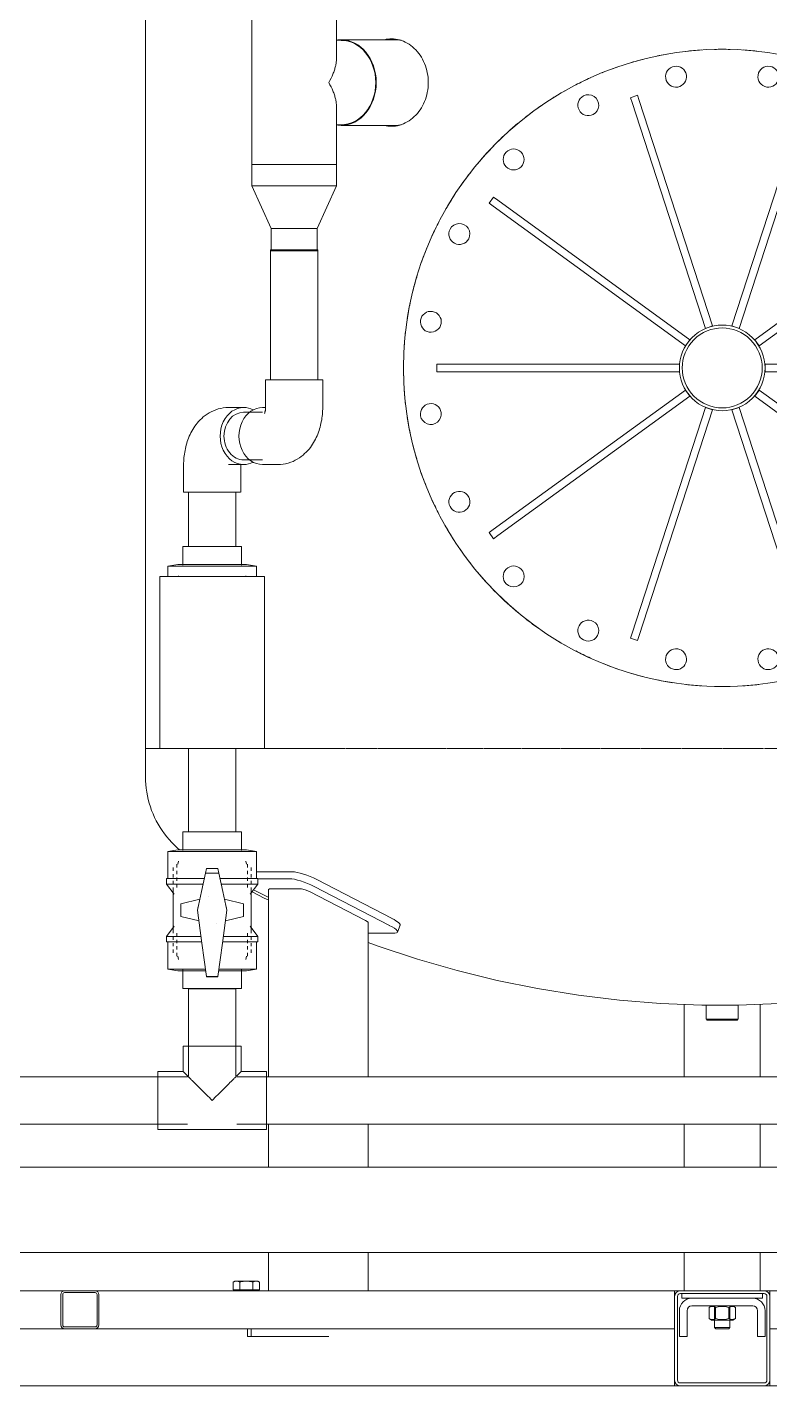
# Model space of a CAD drawing. Header units: millimetres. Extents: x -4001 to 3774, y -595 to 3523.
# Drawn here: x -14 to 767, y 0 to 1428 of the extents above; entities that cross this region are included whole.
import ezdxf

# ---------------------------------------------------------------- set-up
doc = ezdxf.new("R2010")
doc.units = ezdxf.units.MM
for name, color, linetype, lineweight in [('A-_FLORLEVL_E', 7, 'Continuous', 9), ('A_--------_E-', 8, 'Continuous', 9), ('M-_EQPT----_E', 7, 'Continuous', 9), ('M-_WATR----_E', 5, 'Continuous', 9), ('S-_STRL----_A', 7, 'Continuous', 9)]:
    doc.layers.add(name, color=color, linetype=linetype, lineweight=lineweight)

# ---------------------------------------------------------------- blocks, each defined once
blk = doc.blocks.new('PNS-0100 MAIN FRAME - ASY PNS-0100 MAIN FRAME_iam-651195-Разрез 3')
at = {"layer": 'A_--------_E-'}
for p, q in [((25.8, 100), (-583.2, 100)), ((666.8, 100), (57.8, 100)), ((672.8, 100), (666.8, 100)), ((666.8, 100), (666.8, 96)), ((766.8, 100), (760.8, 100)), ((1425.8, 100), (766.8, 100)), ((766.8, 100), (766.8, 96)), ((666.8, 94), (666.8, 96)), ((766.8, 94), (766.8, 96)), ((-583.2, 60), (25.8, 60)), ((57.8, 60), (666.8, 60)), ((766.8, 60), (1425.8, 60)), ((-583.2, 0), (666.8, 0)), ((666.8, 0), (666.8, 6)), ((666.8, 0), (672.8, 0)), ((760.8, 0), (766.8, 0)), ((766.8, 0), (766.8, 6))]:
    blk.add_line(p, q, dxfattribs=at)
at = {"layer": 'S-_STRL----_A'}
for p, q in [((57.8, 100), (25.8, 100)), ((760.8, 100), (672.8, 100)), ((21.8, 96), (21.8, 64)), ((23.8, 64), (23.8, 96)), ((25.8, 98), (57.8, 98)), ((59.8, 96), (59.8, 64)), ((61.8, 64), (61.8, 96)), ((666.8, 94), (666.8, 6)), ((669.8, 6), (669.8, 94)), ((672.8, 97), (760.8, 97)), ((763.8, 94), (763.8, 6)), ((766.8, 6), (766.8, 94)), ((57.8, 62), (25.8, 62)), ((25.8, 60), (57.8, 60)), ((760.8, 3), (672.8, 3)), ((672.8, 0), (760.8, 0))]:
    blk.add_line(p, q, dxfattribs=at)
for centre, radius, start, end in [((25.8, 96), 4, 90, 180), ((57.8, 96), 4, 360, 90), ((672.8, 94), 6, 90, 180), ((760.8, 94), 6, 360, 90), ((25.8, 96), 2, 90, 180), ((57.8, 96), 2, 360, 90), ((672.8, 94), 3, 90, 180), ((760.8, 94), 3, 0, 90), ((25.8, 64), 4, 180, 270), ((25.8, 64), 2, 180, 270), ((57.8, 64), 2, 270, 0), ((57.8, 64), 4, 270, 0), ((672.8, 6), 6, 180, 270), ((672.8, 6), 3, 180, 270), ((760.8, 6), 3, 270, 0), ((760.8, 6), 6, 270, 360)]:
    blk.add_arc(centre, radius, start, end, dxfattribs=at)
blk = doc.blocks.new('PNS-0100 MAIN FRAME - Standard-550811-Разрез 3')
blk.add_blockref('PNS-0100 MAIN FRAME - ASY PNS-0100 MAIN FRAME_iam-651195-Разрез 3', (0, 0))
blk = doc.blocks.new('COMER_EL50_U-PVC отвод 90 - DN16-DN315 _Grey_-936263-Разрез 3')
at = {"layer": 'M-_WATR----_E', "color": 40, "lineweight": 20}
for p, q in [((214, 1028.5), (198.1, 1028.5)), ((150.8, 967.7), (150.8, 939.5)), ((198.1, 968.5), (214, 968.5)), ((210.8, 939.5), (210.8, 967.7))]:
    blk.add_line(p, q, dxfattribs=at)
at = {"layer": 'M-_WATR----_E', "color": 40, "lineweight": 20, "flags": 128}
for points in [[(198.1, 1028.5), (195.3, 1028.4), (192.5, 1028.1), (189.8, 1027.6), (187.1, 1027), (184.5, 1026.1), (182.1, 1025.1), (179.7, 1024), (177.5, 1022.8), (175.4, 1021.5), (173.4, 1020.1), (171.5, 1018.6), (169.8, 1017), (168.1, 1015.5), (166.6, 1013.8), (165.2, 1012.2), (163.9, 1010.5), (162.6, 1008.8), (161.5, 1007.1), (160.4, 1005.3), (159.4, 1003.6), (158.4, 1001.8), (157.6, 1000), (156.8, 998.2), (156, 996.4), (155.3, 994.5), (154.7, 992.7), (154.1, 990.9), (153.6, 989), (153.1, 987.2), (152.7, 985.3), (152.3, 983.4), (152, 981.5), (151.7, 979.6), (151.4, 977.7), (151.2, 975.8), (151, 973.9), (150.9, 972), (150.8, 970.1), (150.8, 968.2), (150.8, 967.7)], [(210.8, 968.4), (210.8, 967.8), (210.8, 967.7)]]:
    blk.add_lwpolyline(points, dxfattribs=at)
at = {"layer": 'M-_WATR----_E', "color": 40, "lineweight": 20}
for centre, major_axis, ratio, start_param, end_param in [((214, 998.5), (0, 30), 0.826606, 6.283164, 9.424757), ((214, 998.5), (0, 30), 0.826606, 5.869323, 6.283164), ((214, 998.5), (0, 30), 0.826606, 3.141572, 3.555456), ((180.8, 939.5), (-30, 0), 0.000012, 4.114643, 6.283185), ((180.8, 939.5), (-30, 0), 0.000012, 3.067445, 4.114643)]:
    blk.add_ellipse(centre, major_axis=major_axis, ratio=ratio, start_param=start_param, end_param=end_param, dxfattribs=at)
blk = doc.blocks.new('COMER_industrial series - BVI10050-936264-Разрез 3')
at = {"layer": 'M-_WATR----_E', "color": 40, "lineweight": 20}
for p, q in [((150, 582.4), (150, 562.7)), ((211.6, 562.7), (211.6, 582.4)), ((144.8, 563.6), (134.2, 561.8)), ((134.2, 561.8), (134.2, 533.3)), ((227.5, 561.8), (216.8, 563.6)), ((227.5, 533.3), (227.5, 561.8)), ((139.8, 544.9), (139.8, 541.4)), ((143.6, 548.4), (143.6, 544.9)), ((145.6, 551.7), (144.8, 548.4)), ((173.8, 539), (174.8, 543.8)), ((186.8, 543.8), (174.8, 543.8)), ((186.8, 543.8), (187.9, 539)), ((216.8, 548.4), (216.1, 551.7)), ((218.1, 544.9), (218.1, 548.4)), ((221.8, 541.4), (221.8, 544.9)), ((132.8, 533.3), (132.8, 527.5)), ((139.8, 537.9), (139.8, 534.5)), ((139.8, 531), (139.8, 527.5)), ((143.6, 541.4), (143.6, 537.9)), ((143.6, 534.5), (143.6, 531)), ((173.8, 539), (187.9, 539)), ((218.1, 537.9), (218.1, 541.4)), ((218.1, 531), (218.1, 534.5)), ((221.8, 534.5), (221.8, 537.9)), ((221.8, 527.5), (221.8, 531)), ((228.8, 527.5), (228.8, 533.3)), ((132.8, 527.5), (140.8, 516.8)), ((139.8, 524), (139.8, 476)), ((143.6, 527.5), (143.6, 524)), ((176.5, 514.4), (176.5, 514.4)), ((218.1, 524), (218.1, 527.5)), ((220.8, 516.8), (228.8, 527.5)), ((221.8, 476), (221.8, 524)), ((167.9, 511.5), (147.8, 506.6)), ((147.8, 506.6), (147.8, 493.4)), ((213.8, 506.6), (193.7, 511.5)), ((213.8, 493.4), (213.8, 506.6)), ((147.8, 493.4), (167, 488.8)), ((194.7, 488.8), (213.8, 493.4)), ((140.8, 483.2), (132.8, 472.5)), ((132.8, 472.5), (132.8, 466.7)), ((139.8, 472.5), (139.8, 469)), ((143.6, 476), (143.6, 472.5)), ((185.1, 485.6), (185.1, 485.6)), ((218.1, 472.5), (218.1, 476)), ((228.8, 472.5), (220.8, 483.2)), ((221.8, 469), (221.8, 472.5)), ((228.8, 466.7), (228.8, 472.5)), ((134.2, 466.7), (134.2, 438.2)), ((139.8, 465.5), (139.8, 462.1)), ((139.8, 458.6), (139.8, 455.1)), ((143.6, 469), (143.6, 465.5)), ((143.6, 462.1), (143.6, 458.6)), ((218.1, 465.5), (218.1, 469)), ((218.1, 458.6), (218.1, 462.1)), ((221.8, 462.1), (221.8, 465.5)), ((221.8, 455.1), (221.8, 458.6)), ((227.5, 438.2), (227.5, 466.7)), ((143.6, 455.1), (143.6, 451.6)), ((144.8, 451.6), (145.6, 448.3)), ((216.1, 448.3), (216.8, 451.6)), ((218.1, 451.6), (218.1, 455.1)), ((134.2, 438.2), (144.8, 436.4)), ((150, 437.3), (150, 417.6)), ((174.8, 430), (174.8, 430.2)), ((186.9, 430.2), (174.8, 430.2)), ((174.8, 430), (186.8, 430)), ((186.9, 430.2), (186.8, 430)), ((211.6, 417.6), (211.6, 437.3)), ((216.8, 436.4), (227.5, 438.2))]:
    blk.add_line(p, q, dxfattribs=at)
at = {"layer": 'M-_WATR----_E', "color": 40, "lineweight": 20, "flags": 128}
for points in [[(165.5, 500), (169.7, 519.6), (173.8, 539)], [(187.9, 539), (192, 519.6), (196.2, 500)], [(174.8, 430.2), (170.1, 465.2), (165.5, 500)], [(196.2, 500), (191.5, 465.2), (186.9, 430.2)]]:
    blk.add_lwpolyline(points, dxfattribs=at)
at = {"layer": 'M-_WATR----_E', "color": 40, "lineweight": 20}
for centre, major_axis, ratio, start_param, end_param in [((180.8, 582.4), (-30.8, 0), 0.000018, 0, 3.141532), ((180.8, 561.8), (-46.6, 0), 0.000018, 0, 3.141532), ((180.8, 563.6), (-36, 0), 0.000018, 0, 3.141532), ((180.8, 533.3), (-48, 0), 0.000018, 0, 1.397462), ((180.8, 533.3), (-48, 0), 0.000018, 1.743874, 3.141532), ((180.8, 527.5), (-48, 0), 0.000018, 0.000014, 1.371451), ((180.8, 527.5), (-48, 0), 0.000018, 1.769887, 3.141532), ((180.8, 500), (-4.4, 14.5), 1, 1.034985, 1.145865), ((180.8, 500), (-4.4, 14.5), 1, 0.974838, 1.115462), ((180.8, 500), (-4.4, 14.5), 1, 4.583369, 4.72632), ((180.8, 472.5), (-48, 0), 0.000018, 0, 1.324207), ((180.8, 472.5), (-48, 0), 0.000018, 1.817145, 3.141532), ((180.8, 466.7), (-48, 0), 0.000018, 0, 1.341343), ((180.8, 466.7), (-48, 0), 0.000018, 1.80001, 3.141532), ((180.8, 438.2), (-46.6, 0), 0.000018, 0.000108, 1.417399), ((180.8, 436.4), (-36, 0), 0.000018, 0.000108, 1.378168), ((180.8, 436.4), (-36, 0), 0.000018, 1.763118, 3.141485), ((180.8, 438.2), (-46.6, 0), 0.000018, 1.723958, 3.141485), ((180.8, 417.6), (-30.8, 0), 0.000018, 0, 3.141532)]:
    blk.add_ellipse(centre, major_axis=major_axis, ratio=ratio, start_param=start_param, end_param=end_param, dxfattribs=at)
blk = doc.blocks.new('COMER_industrial series - BVI10-EL050-936265-Разрез 3')
at = {"layer": 'M-_WATR----_E', "color": 40, "lineweight": 20}
for p, q in [((150, 882.4), (150, 862.7)), ((211.6, 862.7), (211.6, 882.4)), ((144.8, 863.6), (134.2, 861.8)), ((134.2, 861.8), (134.2, 851)), ((227.5, 861.8), (216.8, 863.6)), ((227.5, 851), (227.5, 861.8)), ((235.8, 851), (125.8, 851)), ((125.8, 851), (125.8, 670)), ((145.5, 851.7), (145.4, 851)), ((216.3, 851), (216.1, 851.7)), ((235.7, 670), (235.8, 851)), ((235.8, 851), (235.8, 851)), ((125.8, 670), (235.7, 670)), ((235.7, 670), (235.8, 670))]:
    blk.add_line(p, q, dxfattribs=at)
for centre, major_axis, end_param in [((180.8, 882.4), (-30.8, 0), 6.283185), ((180.8, 861.8), (-46.6, 0), 6.283176), ((180.8, 863.6), (-36, 0), 6.283176)]:
    blk.add_ellipse(centre, major_axis=major_axis, ratio=0.000002, start_param=3.141767, end_param=end_param, dxfattribs=at)
blk = doc.blocks.new('COMER_TE40_U-PVC тройник равнопроходный - DN16 - DN315 _Grey_-936266-Разрез 3')
at = {"layer": 'M-_WATR----_E', "color": 40, "lineweight": 20}
for p, q in [((150.3, 357), (150.3, 330.5)), ((211.3, 330.5), (211.3, 357)), ((150.3, 330.5), (123.8, 330.5)), ((237.8, 330.5), (211.3, 330.5)), ((123.8, 269.5), (237.8, 269.5))]:
    blk.add_line(p, q, dxfattribs=at)
for centre, major_axis, ratio, start_param, end_param in [((180.8, 357), (30.5, 0), 0.000165, 0, 3.141548), ((123.8, 300), (0, 30.5), 0.000044, 3.141759, 6.283187), ((237.8, 300), (0, 30.5), 0.000044, 3.141759, 6.283187)]:
    blk.add_ellipse(centre, major_axis=major_axis, ratio=ratio, start_param=start_param, end_param=end_param, dxfattribs=at)
for points, knots in [([(180.8, 300), (178.8, 302), (174.9, 305.9), (170.1, 310.7), (166.8, 313.9), (165, 315.8), (163.7, 317.1), (162.4, 318.4), (161.1, 319.7), (159.8, 320.9), (158.6, 322.1), (157.5, 323.3), (156.4, 324.4), (155.3, 325.4), (154.4, 326.4), (153.5, 327.3), (152.7, 328.1), (151.9, 328.8), (151.4, 329.4), (150.9, 329.9), (150.5, 330.4), (150.3, 330.5), (150.3, 330.5)], [0, 0, 0, 0, 0.142857, 0.285714, 0.357143, 0.392857, 0.428571, 0.464286, 0.5, 0.535714, 0.571429, 0.607143, 0.642857, 0.678571, 0.714286, 0.75, 0.785714, 0.821429, 0.857143, 0.892857, 0.928571, 1, 1, 1, 1]), ([(211.3, 330.5), (211.2, 330.5), (211.1, 330.4), (210.6, 329.9), (210.2, 329.4), (209.6, 328.8), (208.9, 328.1), (208.1, 327.3), (207.2, 326.4), (206.2, 325.4), (205.2, 324.4), (204.1, 323.3), (202.9, 322.1), (201.7, 320.9), (200, 319.3), (198.3, 317.6), (196.5, 315.8), (194.7, 313.9), (191.5, 310.7), (186.6, 305.9), (182.7, 302), (180.8, 300)], [0, 0, 0, 0, 0.071429, 0.107143, 0.142857, 0.178571, 0.214286, 0.25, 0.285714, 0.321429, 0.357143, 0.392857, 0.428571, 0.464286, 0.5, 0.571429, 0.607143, 0.642857, 0.714286, 0.857143, 1, 1, 1, 1])]:
    blk.add_open_spline(points, degree=3, knots=knots, dxfattribs=at)
blk = doc.blocks.new('PNS-Filter column D1200 _180 right feed 50-50_ - ASY PNS-Filter column D1200_iam-905840-Разрез 3')
at = {"layer": 'A_--------_E-'}
for p, q in [((110.8, 670.1), (110.8, 1731.5)), ((222.6, 1284.1), (222.6, 1456.1)), ((311.5, 1456.1), (311.5, 1395.6)), ((311.4, 1414.6), (316.3, 1414.6)), ((316.3, 1415.1), (373.7, 1415.1)), ((716.8, 1405.1), (716.8, 1404.8)), ((716.8, 1404.8), (716.8, 1405.1)), ((311.5, 1344.6), (311.5, 1284.1)), ((620.3, 1354.2), (627.9, 1356.7)), ((620.3, 1354.2), (622, 1349)), ((699.1, 1111.7), (622, 1349)), ((629.6, 1351.4), (627.9, 1356.7)), ((629.6, 1351.4), (706.7, 1114.2)), ((726.9, 1114.2), (804, 1351.4)), ((811.6, 1349), (734.5, 1111.7)), ((316.3, 1325.7), (311.4, 1325.7)), ((373.7, 1325.1), (316.3, 1325.1)), ((222.6, 1261.6), (222.6, 1284.1)), ((222.6, 1284.1), (303.4, 1284.1)), ((222.6, 1284.1), (241.5, 1284.1)), ((241.5, 1284.1), (311.5, 1284.1)), ((303.4, 1284.1), (311.5, 1284.1)), ((311.5, 1284.1), (311.5, 1261.6)), ((242.9, 1216.6), (222.6, 1261.6)), ((222.6, 1261.6), (241.5, 1261.6)), ((241.5, 1261.6), (311.5, 1261.6)), ((311.5, 1261.6), (291.2, 1216.6)), ((471.8, 1243.2), (476.5, 1249.7)), ((471.8, 1243.2), (476.2, 1240)), ((480.9, 1246.5), (476.5, 1249.7)), ((480.9, 1246.5), (682.8, 1099.8)), ((750.9, 1099.8), (952.7, 1246.5)), ((678.1, 1093.3), (476.2, 1240)), ((957.4, 1240), (755.6, 1093.3)), ((242.9, 1194.1), (242.9, 1216.6)), ((242.9, 1216.6), (253.1, 1216.6)), ((253.1, 1216.6), (291.2, 1216.6)), ((291.2, 1216.6), (291.2, 1194.1)), ((706.7, 1114.2), (699.1, 1111.7)), ((734.5, 1111.7), (726.9, 1114.2)), ((682.8, 1099.8), (678.1, 1093.3)), ((755.6, 1093.3), (750.9, 1099.8)), ((416.8, 1066.1), (416.8, 1074.1)), ((422.3, 1074.1), (416.8, 1074.1)), ((422.3, 1074.1), (671.8, 1074.1)), ((671.8, 1074.1), (671.8, 1066.1)), ((761.8, 1066.1), (761.8, 1074.1)), ((761.8, 1074.1), (1011.3, 1074.1)), ((381.8, 1070.1), (382.2, 1070.1)), ((381.8, 1070.1), (382.2, 1070.1)), ((416.8, 1066.1), (422.3, 1066.1)), ((671.8, 1066.1), (422.3, 1066.1)), ((1011.3, 1066.1), (761.8, 1066.1)), ((476.2, 900.3), (678.1, 1046.9)), ((678.1, 1046.9), (682.8, 1040.4)), ((750.9, 1040.4), (755.6, 1046.9)), ((755.6, 1046.9), (957.4, 900.3)), ((682.8, 1040.4), (480.9, 893.8)), ((622, 791.3), (699.1, 1028.6)), ((699.1, 1028.6), (706.7, 1026.1)), ((726.9, 1026.1), (734.5, 1028.6)), ((734.5, 1028.6), (811.6, 791.3)), ((952.7, 893.8), (750.9, 1040.4)), ((706.7, 1026.1), (629.6, 788.8)), ((804, 788.8), (726.9, 1026.1)), ((476.2, 900.3), (471.8, 897)), ((476.5, 890.6), (471.8, 897)), ((476.5, 890.6), (480.9, 893.8)), ((622, 791.3), (620.3, 786)), ((627.9, 783.6), (620.3, 786)), ((627.9, 783.6), (629.6, 788.8)), ((716.8, 735.5), (716.8, 735.1)), ((716.8, 735.5), (716.8, 735.1)), ((110.8, 640.1), (110.8, 670.1)), ((111.2, 670.1), (110.8, 670.1)), ((111.2, 670.1), (112.4, 670.1)), ((114.3, 670.1), (112.4, 670.1)), ((114.3, 670.1), (117.1, 670.1)), ((120.5, 670.1), (117.1, 670.1)), ((120.5, 670.1), (124.8, 670.1)), ((125.7, 670.1), (124.9, 670.1)), ((235.6, 670.1), (259.1, 670.1)), ((259.1, 670.1), (235.6, 670.1)), ((259.5, 670.1), (288.6, 670.1)), ((288.6, 670.1), (259.5, 670.1)), ((289, 670.1), (320.3, 670.1)), ((320.2, 670.1), (289.1, 670.1)), ((320.8, 670.1), (354, 670.1)), ((353.9, 670.1), (320.8, 670.1)), ((354.5, 670.1), (389.5, 670.1)), ((389.5, 670.1), (354.5, 670.1)), ((390.1, 670.1), (426.7, 670.1)), ((426.7, 670.1), (390.1, 670.1)), ((427.3, 670.1), (465.4, 670.1)), ((465.4, 670.1), (427.3, 670.1)), ((466, 670.1), (505.3, 670.1)), ((505.3, 670.1), (466, 670.1)), ((506, 670.1), (546.4, 670.1)), ((546.4, 670.1), (506, 670.1)), ((547.1, 670.1), (588.3, 670.1)), ((588.3, 670.1), (547.1, 670.1)), ((589, 670.1), (630.9, 670.1)), ((630.9, 670.1), (589, 670.1)), ((631.6, 670.1), (673.9, 670.1)), ((673.9, 670.1), (631.6, 670.1)), ((674.6, 670.1), (717.1, 670.1)), ((717.1, 670.1), (674.6, 670.1)), ((717.9, 670.1), (760.3, 670.1)), ((760.3, 670.1), (717.9, 670.1)), ((761.1, 670.1), (803.3, 670.1)), ((803.3, 670.1), (761.1, 670.1)), ((227.5, 540.4), (265, 540.4)), ((262.1, 533.1), (228.8, 533.1)), ((290.8, 532.3), (369.8, 491.4)), ((224.4, 521.6), (240.2, 513.4)), ((240, 325), (240, 522)), ((240.2, 521.6), (240.8, 522.4)), ((240.8, 522.4), (274.8, 522.4)), ((283, 519.7), (341.9, 489.3)), ((367, 484.1), (287.9, 525)), ((344.9, 487), (344.9, 325)), ((344.7, 475.9), (372.8, 475.9)), ((378.5, 484.2), (375.6, 476.9)), ((676.8, 325), (676.8, 401.2)), ((700.1, 385.3), (700.1, 400.7)), ((700.1, 400.3), (716.8, 400.3)), ((716.8, 400.3), (733.6, 400.3)), ((733.6, 400.4), (733.6, 385.3)), ((756.8, 401.1), (756.8, 325)), ((716.8, 385.3), (700.1, 385.3)), ((733.6, 385.3), (716.8, 385.3)), ((240, 230), (240, 275)), ((344.9, 275), (344.9, 230)), ((676.8, 230), (676.8, 275)), ((756.8, 275), (756.8, 230)), ((240, 100), (240, 140)), ((344.9, 140), (344.9, 100)), ((676.8, 100), (676.8, 140)), ((756.8, 140), (756.8, 100)), ((204.7, 110), (202.8, 108.9)), ((202.8, 100.8), (202.8, 108.9)), ((202.8, 100.8), (209.8, 100.8)), ((204.7, 110), (206.3, 110)), ((205, 110), (206.3, 110)), ((205.4, 100), (205.4, 100.8)), ((206.3, 110), (216.7, 110)), ((206.4, 110), (208.6, 110)), ((209.8, 100.8), (209.8, 108.9)), ((209.8, 100.8), (223.6, 100.8)), ((214, 110), (216.7, 110)), ((216.7, 110), (227.1, 110)), ((216.7, 110), (219.4, 110)), ((223.6, 100.8), (223.6, 108.9)), ((223.6, 100.8), (230.5, 100.8)), ((224.8, 110), (227.1, 110)), ((227.1, 110), (228.4, 110)), ((227.1, 110), (228.7, 110)), ((227.9, 100.8), (227.9, 100)), ((230.5, 108.9), (228.7, 110)), ((230.5, 100.8), (230.5, 108.9)), ((674.3, 92), (674.3, 97)), ((674.3, 92), (679.3, 92)), ((754.3, 92), (679.3, 92)), ((684.8, 92), (748.8, 92)), ((754.3, 92), (759.3, 92)), ((759.3, 97), (759.3, 92)), ((671.8, 52), (671.8, 79)), ((679.8, 79), (679.8, 52)), ((748.8, 84), (684.8, 84)), ((705.6, 84), (703, 82.5)), ((703, 70.7), (703, 82.5)), ((708.8, 61.2), (708.8, 84)), ((709.9, 70.7), (709.9, 82.5)), ((723.7, 70.7), (723.7, 82.5)), ((724.8, 84), (724.8, 61.2)), ((730.7, 82.5), (728.1, 84)), ((730.7, 70.7), (730.7, 82.5)), ((753.8, 79), (753.8, 52)), ((761.8, 79), (761.8, 52)), ((217.9, 60), (217.9, 52)), ((221.9, 60), (221.9, 52)), ((703, 70.7), (705.6, 69.2)), ((728.1, 69.2), (705.6, 69.2)), ((710, 60), (708.8, 61.2)), ((720.8, 61.2), (708.8, 61.2)), ((710, 60), (720.2, 60)), ((720.2, 60), (723.6, 60)), ((724.8, 61.2), (720.8, 61.2)), ((724.8, 61.2), (723.6, 60)), ((728.1, 69.2), (730.7, 70.7)), ((217.9, 52), (221.9, 52)), ((221.9, 52), (303.3, 52)), ((679.8, 52), (671.8, 52)), ((753.8, 52), (761.8, 52))]:
    blk.add_line(p, q, dxfattribs=at)
at = {"layer": 'A_--------_E-', "flags": 128}
for points in [[(110.8, 640.1), (110.9, 636.1), (111.1, 632.1), (111.5, 628.2), (112.1, 624.2), (112.8, 620.3), (113.7, 616.4), (114.7, 612.5), (115.9, 608.7), (117.2, 604.9), (118.7, 601.2), (120.3, 597.5), (122.1, 594), (124, 590.4), (126.1, 587), (128.3, 583.7), (130.6, 580.4), (133.1, 577.3), (135.6, 574.2), (138.3, 571.2), (141.1, 568.4), (144.1, 565.7), (146.4, 563.6)], [(222.8, 519.4), (235.5, 512.8), (240.2, 510.6)], [(274.8, 522.4), (278.5, 521.6), (283, 519.7)], [(341.9, 489.3), (344.7, 487.4), (344.9, 487)], [(344.7, 466.2), (355.3, 462.2), (396.5, 448.5), (438.2, 436.5), (480.3, 426.2), (522.8, 417.6), (565.7, 410.7), (608.7, 405.5), (652, 402.1), (695.3, 400.3), (700.1, 400.3)], [(733.6, 400.3), (776.9, 401.8), (820.2, 405.1), (863.3, 410.1), (906.1, 416.8), (948.6, 425.2), (990.8, 435.3), (1032.6, 447.1), (1073.8, 460.6), (1088.9, 466.2)]]:
    blk.add_lwpolyline(points, dxfattribs=at)
at = {"layer": 'A_--------_E-'}
for centre, radius, start, end in [((716.8, 1070.1), 335, 315, 135), ((716.8, 1070.1), 335, 98.9209, 101.7426), ((716.8, 1070.1), 335, 93.7609, 96.5692), ((716.8, 1070.1), 335, 90, 91.402), ((716.8, 1070.1), 335, 88.598, 90), ((716.8, 1070.1), 335, 83.4308, 86.2391), ((716.8, 1070.1), 335, 109.2347, 112.1246), ((716.8, 1070.1), 335, 104.0786, 106.9256), ((668.3, 1376.3), 11, 99, 279), ((668.3, 1376.3), 11, 279, 99), ((765.3, 1376.3), 11, 81, 261), ((765.3, 1376.3), 11, 261, 81), ((716.8, 1070.1), 335, 114.4076, 117.3533), ((716.8, 1070.1), 335, 119.5432, 122.6473), ((576.1, 1346.3), 11, 297, 117), ((716.8, 1070.1), 335, 124.6961, 128.1374), ((576.1, 1346.3), 11, 117, 297), ((716.8, 1070.1), 335, 129.8483, 140.1517), ((716.8, 1070.1), 335, 135, 315), ((497.6, 1289.3), 11, 315, 135), ((497.6, 1289.3), 11, 135, 315), ((716.8, 1070.1), 335, 141.8626, 145.3039), ((716.8, 1070.1), 335, 147.3527, 150.4568), ((716.8, 1070.1), 335, 152.6467, 155.6106), ((440.6, 1210.9), 11, 153, 333), ((440.6, 1210.9), 11, 333, 153), ((716.8, 1070.1), 335, 157.8754, 160.7653), ((716.8, 1070.1), 335, 163.0744, 165.9214), ((716.8, 1070.1), 335, 168.2574, 171.0791), ((410.6, 1118.6), 11, 351, 171), ((410.6, 1118.6), 11, 171, 351), ((716.8, 1070.1), 45, 315, 135), ((716.8, 1070.1), 335, 173.4308, 176.2391), ((716.8, 1070.1), 45, 135, 315), ((716.8, 1070.1), 42, 135, 315), ((716.8, 1070.1), 42, 315, 135), ((716.8, 1070.1), 335, 178.598, 180), ((716.8, 1070.1), 335, 180, 181.402), ((716.8, 1070.1), 335, 183.7609, 186.5692), ((410.6, 1021.6), 11, 9, 189), ((716.8, 1070.1), 335, 188.9209, 191.7426), ((410.6, 1021.6), 11, 189, 9), ((716.8, 1070.1), 335, 194.0786, 196.9256), ((716.8, 1070.1), 335, 199.2347, 202.1246), ((716.8, 1070.1), 335, 204.3894, 207.3533), ((440.6, 929.4), 11, 27, 207), ((440.6, 929.4), 11, 207, 27), ((716.8, 1070.1), 335, 209.5432, 212.6473), ((716.8, 1070.1), 335, 214.6961, 218.1374), ((497.6, 850.9), 11, 45, 225), ((497.6, 850.9), 11, 225, 45), ((716.8, 1070.1), 335, 219.8483, 230.1517), ((716.8, 1070.1), 335, 231.8626, 235.3039), ((576.1, 793.9), 11, 63, 243), ((576.1, 793.9), 11, 243, 63), ((716.8, 1070.1), 335, 237.3527, 240.4568), ((716.8, 1070.1), 335, 242.6467, 245.6106), ((668.3, 763.9), 11, 81, 261), ((668.3, 763.9), 11, 261, 81), ((765.3, 763.9), 11, 99, 279), ((765.3, 763.9), 11, 279, 99), ((716.8, 1070.1), 335, 247.8754, 250.7653), ((716.8, 1070.1), 335, 253.0744, 255.9214), ((716.8, 1070.1), 335, 258.2574, 261.0791), ((716.8, 1070.1), 335, 263.4308, 266.2391), ((716.8, 1070.1), 335, 268.598, 270), ((716.8, 1070.1), 335, 270, 271.402), ((716.8, 1070.1), 335, 273.7609, 276.5692), ((684.8, 79), 13, 90, 180), ((748.8, 79), 13, 0, 90), ((684.8, 79), 5, 90, 180), ((748.8, 79), 5, 0, 90)]:
    blk.add_arc(centre, radius, start, end, dxfattribs=at)
for centre, major_axis, ratio, start_param, end_param in [((316.3, 1370.1), (0, 45), 0.819152, 0, 0.093906), ((316.3, 1370.1), (0, 45), 0.819152, 3.141593, 6.283185), ((316.3, 1370.1), (0, 44.4), 0.819152, 3.141593, 6.283185), ((373.7, 1370.1), (0, 45), 0.819152, 6.123607, 6.283185), ((316.3, 1370.1), (0, 45), 0.819152, 3.047687, 3.141593), ((373.7, 1370.1), (0, 45), 0.819152, 3.141593, 3.301171), ((277.9, 525), (-18.6, 7.2), 0.204303, 4.227412, 5.798208), ((280.8, 532.3), (-18.6, 7.2), 0.204303, 4.227412, 5.798208), ((359.8, 491.4), (-18.6, 7.2), 0.204303, 3.049314, 4.227412), ((357, 484.1), (-18.6, 7.2), 0.204303, 2.656615, 4.227412)]:
    blk.add_ellipse(centre, major_axis=major_axis, ratio=ratio, start_param=start_param, end_param=end_param, dxfattribs=at)
for points, knots in [([(377.6, 1415), (374.8, 1415.8), (369.5, 1416.5), (364.3, 1415.8), (361.9, 1415.2)], [-0.5714286, -0.5714286, -0.5714286, -0.5714286, -0.5, -0.4366165, -0.4366165, -0.4366165, -0.4366165]), ([(311.5, 1395.6), (311.5, 1395.4), (311.4, 1393.9), (311.2, 1391.1), (310.5, 1387.2), (309.3, 1383.2), (307.2, 1377.6), (305.1, 1373.2), (303.4, 1370.1)], [0.6111111, 0.6111111, 0.6111111, 0.6111111, 0.625, 0.6875, 0.75, 0.8125, 0.875, 1, 1, 1, 1]), ([(303.4, 1370.1), (305.1, 1367.1), (307.2, 1362.7), (309.3, 1357.1), (310.5, 1353.1), (311.2, 1349.2), (311.4, 1346.4), (311.5, 1344.9), (311.5, 1344.6)], [0, 0, 0, 0, 0.125, 0.1875, 0.25, 0.3125, 0.375, 0.3888889, 0.3888889, 0.3888889, 0.3888889]), ([(361.9, 1325), (364.3, 1324.4), (369.5, 1323.8), (374.8, 1324.5), (377.6, 1325.3)], [-0.5633835, -0.5633835, -0.5633835, -0.5633835, -0.5, -0.4285714, -0.4285714, -0.4285714, -0.4285714]), ([(703, 82.5), (703.3, 82.7), (704.1, 83.1), (705.4, 83.5), (707.2, 83.7), (708.8, 83.1), (709.9, 82.5)], [0, 0, 0, 0, 0.142857, 0.285714, 0.571429, 1, 1, 1, 1]), ([(709.9, 82.5), (710.8, 82.7), (712.4, 83.2), (715.4, 83.6), (718.9, 83.6), (722, 83), (723.7, 82.5)], [0, 0, 0, 0, 0.166667, 0.333333, 0.666667, 1, 1, 1, 1]), ([(723.7, 82.5), (724.2, 82.7), (725, 83.2), (726.5, 83.6), (728.3, 83.6), (729.8, 83), (730.7, 82.5)], [0, 0, 0, 0, 0.166667, 0.333333, 0.666667, 1, 1, 1, 1]), ([(709.9, 70.7), (709.5, 70.5), (708.6, 70), (707.1, 69.6), (705.4, 69.6), (703.8, 70.2), (703, 70.7)], [0, 0, 0, 0, 0.166667, 0.333333, 0.666667, 1, 1, 1, 1]), ([(723.7, 70.7), (722.9, 70.5), (721.2, 70), (718.2, 69.6), (714.7, 69.6), (711.6, 70.2), (709.9, 70.7)], [0, 0, 0, 0, 0.166667, 0.333333, 0.666667, 1, 1, 1, 1]), ([(730.7, 70.7), (730.3, 70.5), (729.6, 70.1), (728.3, 69.7), (726.5, 69.5), (724.9, 70.1), (723.7, 70.7)], [0, 0, 0, 0, 0.142857, 0.285714, 0.571429, 1, 1, 1, 1])]:
    blk.add_open_spline(points, degree=3, knots=knots, dxfattribs=at)
for points in [[(365.4, 1415.2), (367.2, 1415.7), (369.1, 1416), (371, 1416.1)], [(407.9, 1370.1), (407.9, 1373.6), (407.2, 1380.5), (404.3, 1390.3), (399.6, 1399), (393.4, 1406.3), (385.9, 1411.9), (380.4, 1414.2), (377.6, 1415)], [(377.6, 1325.3), (380.4, 1326), (385.9, 1328.3), (393.4, 1334), (399.6, 1341.3), (404.3, 1349.9), (407.2, 1359.7), (407.9, 1366.7), (407.9, 1370.1)], [(371, 1324.2), (369.1, 1324.3), (367.2, 1324.6), (365.4, 1325)], [(202.8, 108.9), (203.3, 109.2), (204.1, 109.6), (205.2, 109.9), (205.9, 110), (206.3, 110)], [(206.3, 110), (206.7, 110), (207.4, 109.9), (208.5, 109.6), (209.3, 109.2), (209.8, 108.9)], [(209.8, 108.9), (210.6, 109.2), (212.2, 109.6), (214.5, 109.9), (216, 110), (216.7, 110)], [(216.7, 110), (217.4, 110), (218.9, 109.9), (221.1, 109.6), (222.8, 109.2), (223.6, 108.9)], [(223.6, 108.9), (224, 109.2), (224.9, 109.6), (226, 109.9), (226.7, 110), (227.1, 110)], [(227.1, 110), (227.4, 110), (228.2, 109.9), (229.3, 109.6), (230.1, 109.2), (230.5, 108.9)]]:
    blk.add_open_spline(points, degree=3, dxfattribs=at)
blk = doc.blocks.new('PNS-Filter column D1200 _180 right feed 50-50_ - Standard-905848-Разрез 3')
at = {"layer": 'M-_EQPT----_E'}
for p, q in [((242, 1194.1), (242, 1193.1)), ((252.7, 1194.1), (242, 1194.1)), ((242, 1193.1), (242.7, 1193.1)), ((243.5, 1193.1), (244.8, 1193.1)), ((246.5, 1193.1), (248.6, 1193.1)), ((250.9, 1193.1), (252.7, 1193.1)), ((291.9, 1194.1), (252.7, 1194.1)), ((252.7, 1193.1), (253.6, 1193.1)), ((256.4, 1193.1), (259.5, 1193.1)), ((262.7, 1193.1), (265.9, 1193.1)), ((269.2, 1193.1), (272.4, 1193.1)), ((275.5, 1193.1), (278.6, 1193.1)), ((281.3, 1193.1), (283.9, 1193.1)), ((286.1, 1193.1), (288.1, 1193.1)), ((289.7, 1193.1), (290.8, 1193.1)), ((291.6, 1193.1), (291.9, 1193.1)), ((292, 1193.1), (292, 1194.1)), ((700.8, 385.3), (700.8, 384.3)), ((700.8, 384.3), (732.8, 384.3)), ((732.8, 384.3), (732.8, 385.3))]:
    blk.add_line(p, q, dxfattribs=at)
blk.add_blockref('PNS-Filter column D1200 _180 right feed 50-50_ - ASY PNS-Filter column D1200_iam-905840-Разрез 3', (0, 0))
blk = doc.blocks.new('COMER_EL50_U-PVC отвод 90 - DN16-DN315 _Grey_-V95-Разрез 3')
at = {"layer": 'M-_WATR----_E', "color": 40, "lineweight": 20}
for p, q in [((237, 1057.5), (237, 1029.3)), ((283.9, 1057.5), (237, 1057.5)), ((297, 1057.5), (283.9, 1057.5)), ((297, 1029.3), (297, 1057.5)), ((237, 1028.5), (233.8, 1028.5)), ((233.8, 968.5), (249.7, 968.5))]:
    blk.add_line(p, q, dxfattribs=at)
at = {"layer": 'M-_WATR----_E', "color": 40, "lineweight": 20, "flags": 128}
for points in [[(235.8, 1022.2), (235.8, 1022.3), (235.8, 1022.3), (235.9, 1022.5), (236, 1022.7), (236, 1022.9), (236.1, 1023.1), (236.2, 1023.4), (236.3, 1023.8), (236.4, 1024.2), (236.5, 1024.6), (236.6, 1025), (236.7, 1025.5), (236.8, 1026), (236.8, 1026.5), (236.9, 1027), (236.9, 1027.5), (237, 1028.1), (237, 1028.6), (237, 1029.2), (237, 1029.3)], [(249.7, 968.5), (252.5, 968.6), (255.3, 968.9), (258, 969.4), (260.7, 970.1), (263.3, 970.9), (265.8, 971.9), (268.1, 973), (270.3, 974.2), (272.5, 975.5), (274.4, 977), (276.3, 978.4), (278, 980), (279.7, 981.5), (281.2, 983.2), (282.6, 984.8), (284, 986.5), (285.2, 988.2), (286.3, 990), (287.4, 991.7), (288.4, 993.5), (289.4, 995.2), (290.2, 997), (291, 998.8), (291.8, 1000.6), (292.5, 1002.5), (293.1, 1004.3), (293.7, 1006.2), (294.2, 1008), (294.7, 1009.9), (295.1, 1011.7), (295.5, 1013.6), (295.9, 1015.5), (296.2, 1017.4), (296.4, 1019.3), (296.6, 1021.2), (296.8, 1023.1), (296.9, 1025), (297, 1026.9), (297, 1028.8), (297, 1029.3)]]:
    blk.add_lwpolyline(points, dxfattribs=at)
at = {"layer": 'M-_WATR----_E', "color": 40, "lineweight": 20}
blk.add_ellipse((233.8, 998.5), major_axis=(0, 30), ratio=0.826606, start_param=0, end_param=3.141593, dxfattribs=at)

msp = doc.modelspace()

# ---------------------------------------------------------------- linework, layer by layer
at = {"layer": 'A-_FLORLEVL_E'}
msp.add_line((0, 0), (3359.5, 0), dxfattribs=at)
at = {"layer": 'M-_WATR----_E', "color": 40, "lineweight": 20}
for p, q in [((242, 1193.1), (242, 1057.5)), ((242.2, 1193.1), (242, 1193.1)), ((243.5, 1193.1), (242.9, 1193.1)), ((246.5, 1193.1), (244.8, 1193.1)), ((250.9, 1193.1), (248.6, 1193.1)), ((256.4, 1193.1), (253.6, 1193.1)), ((262.7, 1193.1), (259.5, 1193.1)), ((269.2, 1193.1), (265.9, 1193.1)), ((275.6, 1193.1), (272.4, 1193.1)), ((281.3, 1193.1), (278.5, 1193.1)), ((286.2, 1193.1), (283.9, 1193.1)), ((289.7, 1193.1), (288.1, 1193.1)), ((291.6, 1193.1), (290.8, 1193.1)), ((292, 1057.5), (292, 1193.1)), ((233.8, 1023.5), (213.9, 1023.5)), ((213.9, 973.5), (233.8, 973.5)), ((155.8, 939.5), (155.8, 882.5)), ((205.8, 882.5), (205.8, 939.5)), ((155.8, 670), (155.8, 582.5)), ((205.8, 582.5), (205.8, 670)), ((155.8, 417.5), (155.8, 326)), ((205.8, 326), (205.8, 417.5)), ((154.8, 325), (-71.1, 325)), ((1145.5, 325), (206.8, 325)), ((-71.1, 275), (154.8, 275)), ((206.8, 275), (1145.5, 275))]:
    msp.add_line(p, q, dxfattribs=at)
at = {"layer": 'M-_WATR----_E', "color": 33, "lineweight": 20}
for p, q in [((1123.5, 230), (-1040.4, 230)), ((-1040.4, 140), (1123.5, 140))]:
    msp.add_line(p, q, dxfattribs=at)
at = {"layer": 'M-_WATR----_E', "color": 40, "lineweight": 20}
for centre, major_axis, ratio, start_param, end_param in [((213.9, 998.5), (0, 25), 0.826606, 0, 1.570796), ((213.9, 998.5), (0, 25), 0.826606, 1.570796, 3.141593), ((180.8, 882.5), (-25, 0), 0.000002, 4.712389, 6.283185), ((180.8, 882.5), (-25, 0), 0.000002, 3.141593, 4.712389), ((180.8, 582.5), (-25, 0), 0.000018, 0, 1.570796), ((180.8, 582.5), (-25, 0), 0.000018, 1.570796, 3.141593), ((180.8, 417.5), (-25, 0), 0.000018, 0, 1.570796), ((180.8, 417.5), (-25, 0), 0.000018, 1.570796, 3.141593)]:
    msp.add_ellipse(centre, major_axis=major_axis, ratio=ratio, start_param=start_param, end_param=end_param, dxfattribs=at)

# ---------------------------------------------------------------- block references
at = {"layer": 'A_--------_E-'}
msp.add_blockref('PNS-0100 MAIN FRAME - Standard-550811-Разрез 3', (0, 0), dxfattribs=at)
at = {"layer": 'M-_EQPT----_E'}
msp.add_blockref('PNS-Filter column D1200 _180 right feed 50-50_ - Standard-905848-Разрез 3', (0, 0), dxfattribs=at)
at = {"layer": 'M-_WATR----_E', "color": 40, "lineweight": 20}
for name in ['COMER_EL50_U-PVC отвод 90 - DN16-DN315 _Grey_-V95-Разрез 3', 'COMER_EL50_U-PVC отвод 90 - DN16-DN315 _Grey_-936263-Разрез 3', 'COMER_industrial series - BVI10-EL050-936265-Разрез 3', 'COMER_industrial series - BVI10050-936264-Разрез 3', 'COMER_TE40_U-PVC тройник равнопроходный - DN16 - DN315 _Grey_-936266-Разрез 3']:
    msp.add_blockref(name, (0, 0), dxfattribs=at)

doc.saveas('drawing.dxf')
